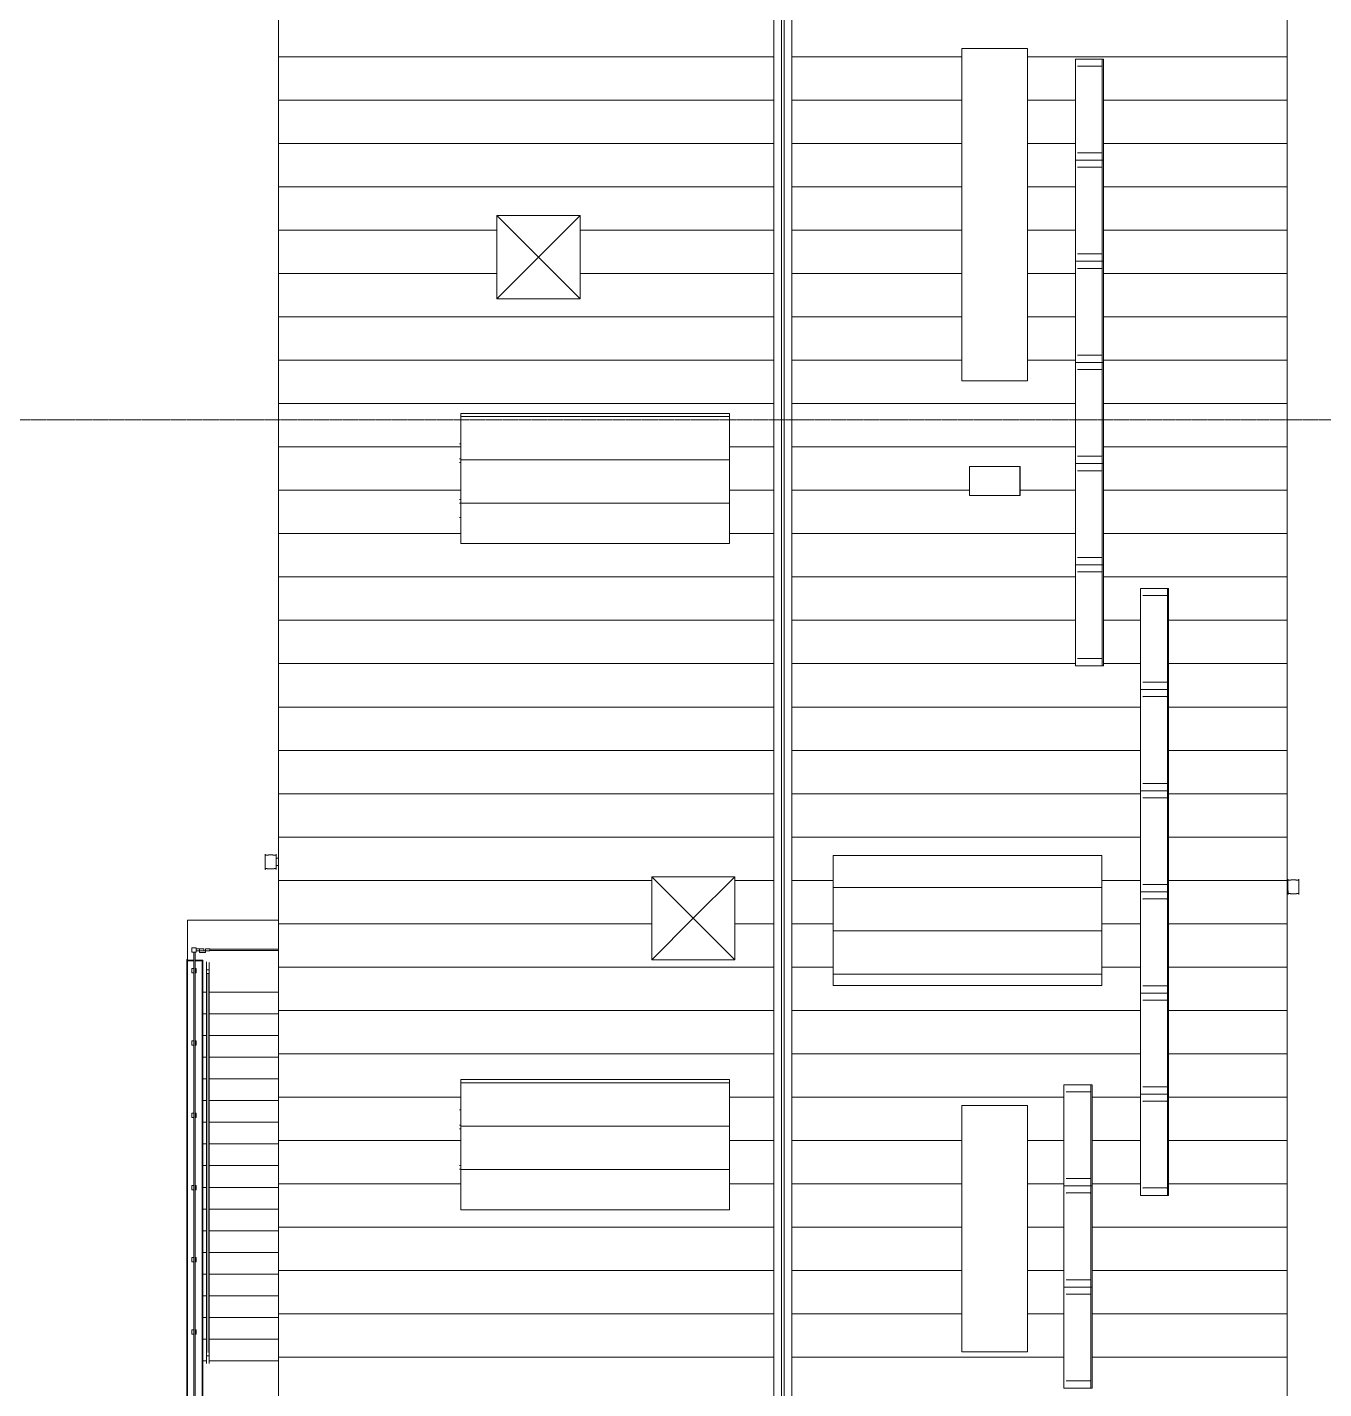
# Model space of a CAD drawing. Header units: millimetres. Extents: x -32 to 417638015, y -35 to 175284279.
# Drawn here: x 804699 to 822638, y 74903 to 93748 of the extents above; entities that cross this region are included whole.
import ezdxf

# ---------------------------------------------------------------- set-up
doc = ezdxf.new("R2010")
doc.units = ezdxf.units.MM
doc.linetypes.add('ADSK_Линия сетки', pattern=[25, 20, -2.5, 0, -2.5])
for name, color, linetype, lineweight in [('Воздуховоды', 7, 'Continuous', 18), ('Крыша', 7, 'Continuous', 9), ('Крыша штриховка', 7, 'Continuous', 9), ('Лестницы', 7, 'Continuous', 9), ('Обобщенные модели', 7, 'Continuous', 18), ('Ограждение', 7, 'Continuous', 9), ('Оси', 253, 'Continuous', 9), ('Панели витража', 7, 'Continuous', 9), ('Перекрытие', 7, 'Continuous', 18), ('Стены внутренние', 7, 'Continuous', 18), ('Стены наружные', 7, 'Continuous', 18), ('ШТРИХОВКА', 252, 'Continuous', 15)]:
    doc.layers.add(name, color=color, linetype=linetype, lineweight=lineweight)

# ---------------------------------------------------------------- blocks, each defined once
blk = doc.blocks.new('План 2 этажа')
at = {"layer": 'Крыша штриховка'}
h = blk.add_hatch(dxfattribs=at)
h.set_pattern_fill('FP_7', color=8, style=0, pattern_type=2)
h.set_pattern_definition([(0, (3122.9, 338.7), (0, 600), [])])
h.paths.add_polyline_path([(24948.8, 18230.272), (24948.667, 43997.505), (18096.357, 43997.505), (18096.357, 21280.018), (18240.312, 21280.018), (18394.573, 21377.531), (19190.803, 20129.989), (19193.948, 20124.208), (18993.345, 20101.85), (19551.947, 18893.732), (19545.109, 18901.778), (19104.572, 19591.027), (19576.179, 18230.272), (24948.667, 18230.272)])
h.paths.add_polyline_path([(24338.508, 25951.601), (20618.508, 25951.601), (20618.508, 27751.601), (24338.508, 27751.601), (24338.508, 26167.43)])
h.paths.add_polyline_path([(24340.709, 29410.698), (23259.922, 29410.698), (23259.922, 30560.698), (24409.922, 30560.698), (24409.922, 29410.698), (24400.541, 29410.698)])
h.paths.add_polyline_path([(20618.508, 35171.601), (20618.508, 36971.601), (24338.508, 36971.601), (24338.508, 35171.601), (20669.979, 35171.601)])
h.paths.add_polyline_path([(21693.919, 38560.698), (21118.919, 38560.698), (21118.919, 39710.698), (22268.919, 39710.698), (22268.919, 38560.698), (21808.014, 38560.698)])
h = blk.add_hatch(dxfattribs=at)
h.set_pattern_fill('FP_8', color=8, style=0, pattern_type=2)
h.set_pattern_definition([(180, (4673.15, 338.7), (-7e-14, -600), [])])
h.paths.add_polyline_path([(29136.204, 18230.272), (29736.176, 18230.272), (31176.109, 20365.061), (31041.737, 20388.474), (31049.794, 20401.666), (31548.032, 21069.772), (31547.815, 21140.018), (31600.418, 21140.018), (31840.36, 21461.764), (31890.582, 21424.31), (32046.275, 21655.135), (32046.791, 21307.818), (32051.357, 21304.413), (32051.357, 43997.505), (25198.915, 43997.505), (25198.915, 18230.272), (27042.435, 18230.272)])
h.paths.add_polyline_path([(26383.65, 19200.698), (25439.921, 19200.698), (25439.921, 20350.698), (26589.921, 20350.698), (26589.921, 19200.698)])
h.paths.add_polyline_path([(28089.32, 20711.696), (27678.922, 20711.696), (27678.922, 21461.696), (28428.922, 21461.696), (28428.922, 20711.696), (28266.709, 20711.696)])
h.paths.add_polyline_path([(27655.922, 22483.692), (27655.922, 22883.692), (28355.922, 22883.692), (28355.922, 22483.692), (27678.922, 22483.692)])
h.paths.add_polyline_path([(28977.408, 23480.202), (28964.045, 23480.202), (28964.045, 27680.202), (29353.244, 27680.202), (29353.244, 23480.202), (28979.121, 23480.202)])
h.paths.add_polyline_path([(27655.922, 23983.7), (27550.923, 23983.7), (27550.923, 27393.7), (28460.923, 27393.7), (28460.923, 23983.7), (27715.359, 23983.7)])
h.paths.add_polyline_path([(30057.639, 26149.666), (30023.315, 26149.666), (30023.315, 34549.666), (30412.514, 34549.666), (30412.514, 26149.666), (30183.088, 26149.666)])
h.paths.add_polyline_path([(27989.248, 29052.618), (25770.565, 29052.618), (25770.565, 30852.618), (29489.207, 30852.618), (29489.207, 29052.618), (28089.32, 29052.618)])
h.paths.add_polyline_path([(29126.052, 33477.578), (29122.646, 33477.578), (29122.646, 41877.578), (29511.846, 41877.578), (29511.846, 33477.578), (29127.757, 33477.578)])
h.paths.add_polyline_path([(27655.922, 35838.702), (27655.922, 36238.702), (28355.922, 36238.702), (28355.922, 35838.702), (28089.32, 35838.702)])
h.paths.add_polyline_path([(27550.923, 37423.7), (27550.923, 42023.7), (28460.923, 42023.7), (28460.923, 37423.7), (27854.654, 37423.7)])
h = blk.add_hatch(dxfattribs=at)
h.set_pattern_fill('FP_21', color=8, style=0, pattern_type=2)
h.set_pattern_definition([(0, (801.16, 3158.7), (0, 600), [])])
h.paths.add_polyline_path([(24338.508, 35171.601), (24338.508, 36971.601), (20618.508, 36971.601), (20618.508, 35171.601), (23901.782, 35171.601)])
h = blk.add_hatch(dxfattribs=at)
h.set_pattern_fill('FP_19', color=8, style=0, pattern_type=2)
h.set_pattern_definition([(180, (49306.55, 3239.7), (-7e-14, -600), [])])
h.paths.add_polyline_path([(25770.565, 29052.618), (29489.207, 29052.618), (29489.207, 30852.618), (25770.565, 30852.618), (25770.565, 29375.023)])
h = blk.add_hatch(dxfattribs=at)
h.set_pattern_fill('FP_20', color=8, style=0, pattern_type=2)
h.set_pattern_definition([(0, (801.16, -6061.3), (0, 600), [])])
h.paths.add_polyline_path([(24338.508, 25951.601), (24338.508, 27751.601), (20618.508, 27751.601), (20618.508, 25951.601), (23901.782, 25951.601)])
at = {"layer": 'Воздуховоды', "color": 8}
for p, q in [((21118.919, 39710.698), (21693.919, 39135.698)), ((21118.919, 38560.698), (21118.919, 39710.698)), ((22268.919, 39710.698), (21118.919, 39710.698)), ((21118.919, 38560.698), (21118.919, 39710.698)), ((22268.919, 39710.698), (21118.919, 39710.698)), ((21693.919, 39135.698), (22268.919, 39710.698)), ((22268.919, 39710.698), (22268.919, 38560.698)), ((22268.919, 39710.698), (22268.919, 38560.698)), ((21693.919, 39135.698), (21118.919, 38560.698)), ((22268.919, 38560.698), (21693.919, 39135.698)), ((21118.919, 38560.698), (22268.919, 38560.698)), ((22268.919, 38560.698), (21118.919, 38560.698)), ((23259.922, 30560.698), (23834.922, 29985.698)), ((23259.922, 29410.698), (23259.922, 30560.698)), ((24409.922, 30560.698), (23259.922, 30560.698)), ((23259.922, 29410.698), (23259.922, 30560.698)), ((24409.922, 30560.698), (23259.922, 30560.698)), ((23834.922, 29985.698), (24409.922, 30560.698)), ((24409.922, 30560.698), (24409.922, 29410.698)), ((24409.922, 30560.698), (24409.922, 29410.698)), ((23834.922, 29985.698), (23259.922, 29410.698)), ((24409.922, 29410.698), (23834.922, 29985.698)), ((23259.922, 29410.698), (24409.922, 29410.698)), ((24409.922, 29410.698), (23259.922, 29410.698))]:
    blk.add_line(p, q, dxfattribs=at)
at = {"layer": 'Крыша', "color": 8}
for p, q in [((18096.357, 43997.505), (18096.357, 21280.018)), ((32051.357, 21304.413), (32051.357, 43997.505)), ((20618.508, 36971.601), (24338.508, 36971.601)), ((20618.508, 36971.601), (20618.508, 35171.601)), ((24338.508, 36971.601), (24338.508, 35171.601)), ((27655.922, 36238.702), (27656.922, 36238.702)), ((27656.922, 35838.702), (27655.922, 35838.702)), ((24338.508, 35171.601), (20618.508, 35171.601)), ((25770.565, 30852.618), (29489.207, 30852.618)), ((25770.565, 30852.618), (25770.565, 29052.618)), ((29489.207, 29052.618), (29489.207, 30852.618)), ((29489.207, 29052.618), (25770.565, 29052.618)), ((20618.508, 27751.601), (24338.508, 27751.601)), ((20618.508, 27751.601), (20618.508, 25951.601)), ((24338.508, 27751.601), (24338.508, 25951.601)), ((24338.508, 25951.601), (20618.508, 25951.601))]:
    blk.add_line(p, q, dxfattribs=at)
at = {"layer": 'Лестницы', "color": 8}
for p, q in [((17048.754, 28961.225), (17099.134, 28961.225)), ((17138.374, 28961.225), (18096.357, 28961.225)), ((17048.754, 28661.225), (17098.754, 28661.225)), ((17048.754, 28661.225), (17098.754, 28661.225)), ((17138.754, 28661.225), (18096.357, 28661.225)), ((17138.754, 28661.225), (18096.357, 28661.225)), ((17048.754, 28361.225), (17098.754, 28361.225)), ((17048.754, 28361.225), (17098.754, 28361.225)), ((17138.754, 28361.225), (18096.357, 28361.225)), ((17138.754, 28361.225), (18096.357, 28361.225)), ((17048.754, 28061.225), (17098.754, 28061.225)), ((17048.754, 28061.225), (17098.754, 28061.225)), ((17138.754, 28061.225), (18096.357, 28061.225)), ((17138.754, 28061.225), (18096.357, 28061.225)), ((17048.754, 27761.225), (17098.754, 27761.225)), ((17048.754, 27761.225), (17098.754, 27761.225)), ((17138.754, 27761.225), (18096.357, 27761.225)), ((17138.754, 27761.225), (18096.357, 27761.225)), ((17048.754, 27461.225), (17098.754, 27461.225)), ((17048.754, 27461.225), (17098.754, 27461.225)), ((17138.754, 27461.225), (18096.357, 27461.225)), ((17138.754, 27461.225), (18096.357, 27461.225)), ((17048.754, 27161.225), (17098.754, 27161.225)), ((17048.754, 27161.225), (17098.754, 27161.225)), ((17138.754, 27161.225), (18096.357, 27161.225)), ((17138.754, 27161.225), (18096.357, 27161.225)), ((17048.754, 26861.225), (17098.754, 26861.225)), ((17048.754, 26861.225), (17098.754, 26861.225)), ((17138.754, 26861.225), (18096.357, 26861.225)), ((17138.754, 26861.225), (18096.357, 26861.225)), ((17048.754, 26561.225), (17098.754, 26561.225)), ((17048.754, 26561.225), (17098.754, 26561.225)), ((17138.754, 26561.225), (18096.357, 26561.225)), ((17138.754, 26561.225), (18096.357, 26561.225)), ((17048.754, 26261.225), (17098.754, 26261.225)), ((17048.754, 26261.225), (17098.754, 26261.225)), ((17138.754, 26261.225), (18096.357, 26261.225)), ((17138.754, 26261.225), (18096.357, 26261.225)), ((17048.754, 25961.225), (17098.754, 25961.225)), ((17048.754, 25961.225), (17098.754, 25961.225)), ((17138.754, 25961.225), (18096.357, 25961.225)), ((17138.754, 25961.225), (18096.357, 25961.225)), ((17048.754, 25661.225), (17098.754, 25661.225)), ((17048.754, 25661.225), (17098.754, 25661.225)), ((17138.754, 25661.225), (18096.357, 25661.225)), ((17138.754, 25661.225), (18096.357, 25661.225)), ((17048.754, 25361.225), (17098.754, 25361.225)), ((17048.754, 25361.225), (17098.754, 25361.225)), ((17138.754, 25361.225), (18096.357, 25361.225)), ((17138.754, 25361.225), (18096.357, 25361.225)), ((17048.754, 25061.225), (17098.754, 25061.225)), ((17048.754, 25061.225), (17098.754, 25061.225)), ((17138.754, 25061.225), (18096.357, 25061.225)), ((17138.754, 25061.225), (18096.357, 25061.225)), ((17048.754, 24761.225), (17098.754, 24761.225)), ((17048.754, 24761.225), (17098.754, 24761.225)), ((17138.754, 24761.225), (18096.357, 24761.225)), ((17138.754, 24761.225), (18096.357, 24761.225)), ((17048.754, 24461.225), (17098.754, 24461.225)), ((17048.754, 24461.225), (17098.754, 24461.225)), ((17138.754, 24461.225), (18096.357, 24461.225)), ((17138.754, 24461.225), (18096.357, 24461.225)), ((17048.754, 24161.225), (17098.754, 24161.225)), ((17048.754, 24161.225), (17098.754, 24161.225)), ((17138.754, 24161.225), (18096.357, 24161.225)), ((17138.754, 24161.225), (18096.357, 24161.225)), ((17048.754, 23861.225), (17098.783, 23861.225)), ((17048.754, 23861.225), (17098.783, 23861.225)), ((17138.724, 23861.225), (18096.357, 23861.225)), ((17138.724, 23861.225), (18096.357, 23861.225))]:
    blk.add_line(p, q, dxfattribs=at)
at = {"layer": 'Обобщенные модели', "color": 8, "lineweight": 9}
for p, q in [((29122.646, 41877.578), (29123.929, 41877.578)), ((29122.646, 40477.578), (29122.646, 41877.578)), ((29139.872, 41877.578), (29123.929, 41877.578)), ((29139.872, 41877.578), (29149.128, 41877.578)), ((29149.128, 41877.578), (29156.971, 41877.578)), ((29156.971, 41877.578), (29490.075, 41877.578)), ((29490.075, 41877.578), (29493.175, 41877.578)), ((29493.937, 41877.578), (29493.937, 40477.578)), ((29509.095, 41877.578), (29493.937, 41877.578)), ((29509.095, 41877.578), (29511.846, 41877.578)), ((29511.846, 40477.578), (29511.846, 41877.578)), ((29153.222, 41779.079), (29159.483, 41779.079)), ((29494.161, 41780.278), (29153.241, 41780.278)), ((29487.559, 41779.079), (29494.162, 41779.079)), ((29153.222, 40579.079), (29159.483, 40579.079)), ((29494.112, 40580.278), (29153.241, 40580.278)), ((29487.559, 40579.079), (29494.112, 40579.079)), ((29122.646, 40477.578), (29123.929, 40477.578)), ((29122.646, 39077.578), (29122.646, 40477.578)), ((29123.929, 40477.578), (29122.646, 40477.578)), ((29139.872, 40477.578), (29123.929, 40477.578)), ((29123.929, 40477.578), (29139.872, 40477.578)), ((29139.872, 40477.578), (29149.128, 40477.578)), ((29149.128, 40477.578), (29139.872, 40477.578)), ((29149.128, 40477.578), (29156.971, 40477.578)), ((29156.971, 40477.578), (29149.128, 40477.578)), ((29153.222, 40379.079), (29159.483, 40379.079)), ((29494.161, 40380.278), (29153.241, 40380.278)), ((29156.971, 40477.578), (29490.075, 40477.578)), ((29490.075, 40477.578), (29156.971, 40477.578)), ((29487.559, 40379.079), (29494.162, 40379.079)), ((29490.075, 40477.578), (29493.175, 40477.578)), ((29493.175, 40477.578), (29490.075, 40477.578)), ((29493.937, 40477.578), (29493.937, 39077.578)), ((29509.095, 40477.578), (29493.937, 40477.578)), ((29493.937, 40477.578), (29509.095, 40477.578)), ((29509.095, 40477.578), (29511.846, 40477.578)), ((29511.846, 40477.578), (29509.095, 40477.578)), ((29511.846, 39077.578), (29511.846, 40477.578)), ((29122.646, 39077.578), (29123.929, 39077.578)), ((29122.646, 37677.578), (29122.646, 39077.578)), ((29123.929, 39077.578), (29122.646, 39077.578)), ((29139.872, 39077.578), (29123.929, 39077.578)), ((29123.929, 39077.578), (29139.872, 39077.578)), ((29139.872, 39077.578), (29149.128, 39077.578)), ((29149.128, 39077.578), (29139.872, 39077.578)), ((29149.128, 39077.578), (29156.971, 39077.578)), ((29156.971, 39077.578), (29149.128, 39077.578)), ((29153.222, 39179.079), (29159.483, 39179.079)), ((29494.112, 39180.278), (29153.241, 39180.278)), ((29156.971, 39077.578), (29490.075, 39077.578)), ((29490.075, 39077.578), (29156.971, 39077.578)), ((29487.559, 39179.079), (29494.112, 39179.079)), ((29490.075, 39077.578), (29493.175, 39077.578)), ((29493.175, 39077.578), (29490.075, 39077.578)), ((29493.937, 39077.578), (29493.937, 37677.578)), ((29509.095, 39077.578), (29493.937, 39077.578)), ((29493.937, 39077.578), (29509.095, 39077.578)), ((29509.095, 39077.578), (29511.846, 39077.578)), ((29511.846, 39077.578), (29509.095, 39077.578)), ((29511.846, 37677.578), (29511.846, 39077.578)), ((29153.222, 38979.079), (29159.483, 38979.079)), ((29494.161, 38980.278), (29153.241, 38980.278)), ((29487.559, 38979.079), (29494.162, 38979.079)), ((29153.222, 37779.079), (29159.483, 37779.079)), ((29494.112, 37780.278), (29153.241, 37780.278)), ((29487.559, 37779.079), (29494.112, 37779.079)), ((29123.929, 37677.578), (29122.646, 37677.578)), ((29122.646, 37677.578), (29123.929, 37677.578)), ((29122.646, 36277.578), (29122.646, 37677.578)), ((29123.929, 37677.578), (29139.872, 37677.578)), ((29139.872, 37677.578), (29123.929, 37677.578)), ((29149.128, 37677.578), (29139.872, 37677.578)), ((29139.872, 37677.578), (29149.128, 37677.578)), ((29156.971, 37677.578), (29149.128, 37677.578)), ((29149.128, 37677.578), (29156.971, 37677.578)), ((29153.222, 37579.079), (29159.483, 37579.079)), ((29494.161, 37580.278), (29153.241, 37580.278)), ((29490.075, 37677.578), (29156.971, 37677.578)), ((29156.971, 37677.578), (29490.075, 37677.578)), ((29487.559, 37579.079), (29494.162, 37579.079)), ((29493.175, 37677.578), (29490.075, 37677.578)), ((29490.075, 37677.578), (29493.175, 37677.578)), ((29493.937, 37677.578), (29509.095, 37677.578)), ((29493.937, 37677.578), (29493.937, 36277.578)), ((29509.095, 37677.578), (29493.937, 37677.578)), ((29511.846, 37677.578), (29509.095, 37677.578)), ((29509.095, 37677.578), (29511.846, 37677.578)), ((29511.846, 36277.578), (29511.846, 37677.578)), ((29153.222, 36379.079), (29159.483, 36379.079)), ((29494.112, 36380.278), (29153.241, 36380.278)), ((29487.559, 36379.079), (29494.112, 36379.079)), ((29122.646, 36277.578), (29123.929, 36277.578)), ((29122.646, 34877.578), (29122.646, 36277.578)), ((29123.929, 36277.578), (29122.646, 36277.578)), ((29139.872, 36277.578), (29123.929, 36277.578)), ((29123.929, 36277.578), (29139.872, 36277.578)), ((29139.872, 36277.578), (29149.128, 36277.578)), ((29149.128, 36277.578), (29139.872, 36277.578)), ((29149.128, 36277.578), (29156.971, 36277.578)), ((29156.971, 36277.578), (29149.128, 36277.578)), ((29156.971, 36277.578), (29490.075, 36277.578)), ((29490.075, 36277.578), (29156.971, 36277.578)), ((29490.075, 36277.578), (29493.175, 36277.578)), ((29493.175, 36277.578), (29490.075, 36277.578)), ((29493.937, 36277.578), (29493.937, 34877.578)), ((29509.095, 36277.578), (29493.937, 36277.578)), ((29493.937, 36277.578), (29509.095, 36277.578)), ((29509.095, 36277.578), (29511.846, 36277.578)), ((29511.846, 36277.578), (29509.095, 36277.578)), ((29511.846, 34877.578), (29511.846, 36277.578)), ((29153.222, 36179.079), (29159.483, 36179.079)), ((29494.161, 36180.278), (29153.241, 36180.278)), ((29487.559, 36179.079), (29494.162, 36179.079)), ((29122.646, 34877.578), (29123.929, 34877.578)), ((29122.646, 33477.578), (29122.646, 34877.578)), ((29123.929, 34877.578), (29122.646, 34877.578)), ((29139.872, 34877.578), (29123.929, 34877.578)), ((29123.929, 34877.578), (29139.872, 34877.578)), ((29139.872, 34877.578), (29149.128, 34877.578)), ((29149.128, 34877.578), (29139.872, 34877.578)), ((29149.128, 34877.578), (29156.971, 34877.578)), ((29156.971, 34877.578), (29149.128, 34877.578)), ((29153.222, 34979.079), (29159.483, 34979.079)), ((29494.112, 34980.278), (29153.241, 34980.278)), ((29156.971, 34877.578), (29490.075, 34877.578)), ((29490.075, 34877.578), (29156.971, 34877.578)), ((29487.559, 34979.079), (29494.112, 34979.079)), ((29490.075, 34877.578), (29493.175, 34877.578)), ((29493.175, 34877.578), (29490.075, 34877.578)), ((29493.937, 34877.578), (29493.937, 33477.578)), ((29509.095, 34877.578), (29493.937, 34877.578)), ((29493.937, 34877.578), (29509.095, 34877.578)), ((29509.095, 34877.578), (29511.846, 34877.578)), ((29511.846, 34877.578), (29509.095, 34877.578)), ((29511.846, 33477.578), (29511.846, 34877.578)), ((29153.222, 34779.079), (29159.483, 34779.079)), ((29494.161, 34780.278), (29153.241, 34780.278)), ((29487.559, 34779.079), (29494.162, 34779.079)), ((30023.315, 34549.666), (30024.598, 34549.666)), ((30023.315, 33149.666), (30023.315, 34549.666)), ((30040.54, 34549.666), (30024.598, 34549.666)), ((30040.54, 34549.666), (30049.796, 34549.666)), ((30049.796, 34549.666), (30057.639, 34549.666)), ((30057.639, 34549.666), (30390.743, 34549.666)), ((30390.743, 34549.666), (30393.844, 34549.666)), ((30394.606, 34549.666), (30394.606, 33149.666)), ((30409.764, 34549.666), (30394.606, 34549.666)), ((30409.764, 34549.666), (30412.514, 34549.666)), ((30412.514, 33149.666), (30412.514, 34549.666)), ((30053.89, 34451.167), (30060.151, 34451.167)), ((30394.83, 34452.366), (30053.909, 34452.366)), ((30388.227, 34451.167), (30394.83, 34451.167)), ((29153.222, 33579.079), (29159.483, 33579.079)), ((29494.112, 33580.278), (29153.241, 33580.278)), ((29487.559, 33579.079), (29494.112, 33579.079)), ((29123.929, 33477.578), (29122.646, 33477.578)), ((29123.929, 33477.578), (29139.872, 33477.578)), ((29149.128, 33477.578), (29139.872, 33477.578)), ((29156.971, 33477.578), (29149.128, 33477.578)), ((29490.075, 33477.578), (29156.971, 33477.578)), ((29493.175, 33477.578), (29490.075, 33477.578)), ((29493.937, 33477.578), (29509.095, 33477.578)), ((29511.846, 33477.578), (29509.095, 33477.578)), ((30053.89, 33251.167), (30060.151, 33251.167)), ((30394.78, 33252.366), (30053.909, 33252.366)), ((30388.227, 33251.167), (30394.78, 33251.167)), ((30023.315, 33149.666), (30024.598, 33149.666)), ((30023.315, 31749.666), (30023.315, 33149.666)), ((30024.598, 33149.666), (30023.315, 33149.666)), ((30040.54, 33149.666), (30024.598, 33149.666)), ((30024.598, 33149.666), (30040.54, 33149.666)), ((30040.54, 33149.666), (30049.796, 33149.666)), ((30049.796, 33149.666), (30040.54, 33149.666)), ((30049.796, 33149.666), (30057.639, 33149.666)), ((30057.639, 33149.666), (30049.796, 33149.666)), ((30053.89, 33051.167), (30060.151, 33051.167)), ((30394.83, 33052.366), (30053.909, 33052.366)), ((30057.639, 33149.666), (30390.743, 33149.666)), ((30390.743, 33149.666), (30057.639, 33149.666)), ((30388.227, 33051.167), (30394.83, 33051.167)), ((30390.743, 33149.666), (30393.844, 33149.666)), ((30393.844, 33149.666), (30390.743, 33149.666)), ((30394.606, 33149.666), (30394.606, 31749.666)), ((30409.764, 33149.666), (30394.606, 33149.666)), ((30394.606, 33149.666), (30409.764, 33149.666)), ((30409.764, 33149.666), (30412.514, 33149.666)), ((30412.514, 33149.666), (30409.764, 33149.666)), ((30412.514, 31749.666), (30412.514, 33149.666)), ((30053.89, 31851.167), (30060.151, 31851.167)), ((30394.78, 31852.366), (30053.909, 31852.366)), ((30388.227, 31851.167), (30394.78, 31851.167)), ((30023.315, 31749.666), (30024.598, 31749.666)), ((30023.315, 30349.666), (30023.315, 31749.666)), ((30024.598, 31749.666), (30023.315, 31749.666)), ((30040.54, 31749.666), (30024.598, 31749.666)), ((30024.598, 31749.666), (30040.54, 31749.666)), ((30040.54, 31749.666), (30049.796, 31749.666)), ((30049.796, 31749.666), (30040.54, 31749.666)), ((30049.796, 31749.666), (30057.639, 31749.666)), ((30057.639, 31749.666), (30049.796, 31749.666)), ((30057.639, 31749.666), (30390.743, 31749.666)), ((30390.743, 31749.666), (30057.639, 31749.666)), ((30390.743, 31749.666), (30393.844, 31749.666)), ((30393.844, 31749.666), (30390.743, 31749.666)), ((30394.606, 31749.666), (30394.606, 30349.666)), ((30409.764, 31749.666), (30394.606, 31749.666)), ((30394.606, 31749.666), (30409.764, 31749.666)), ((30409.764, 31749.666), (30412.514, 31749.666)), ((30412.514, 31749.666), (30409.764, 31749.666)), ((30412.514, 30349.666), (30412.514, 31749.666)), ((30053.89, 31651.167), (30060.151, 31651.167)), ((30394.83, 31652.366), (30053.909, 31652.366)), ((30388.227, 31651.167), (30394.83, 31651.167)), ((30024.598, 30349.666), (30023.315, 30349.666)), ((30023.315, 30349.666), (30024.598, 30349.666)), ((30023.315, 28949.666), (30023.315, 30349.666)), ((30024.598, 30349.666), (30040.54, 30349.666)), ((30040.54, 30349.666), (30024.598, 30349.666)), ((30049.796, 30349.666), (30040.54, 30349.666)), ((30040.54, 30349.666), (30049.796, 30349.666)), ((30057.639, 30349.666), (30049.796, 30349.666)), ((30049.796, 30349.666), (30057.639, 30349.666)), ((30053.89, 30451.167), (30060.151, 30451.167)), ((30394.78, 30452.366), (30053.909, 30452.366)), ((30390.743, 30349.666), (30057.639, 30349.666)), ((30057.639, 30349.666), (30390.743, 30349.666)), ((30388.227, 30451.167), (30394.78, 30451.167)), ((30393.844, 30349.666), (30390.743, 30349.666)), ((30390.743, 30349.666), (30393.844, 30349.666)), ((30394.606, 30349.666), (30409.764, 30349.666)), ((30394.606, 30349.666), (30394.606, 28949.666)), ((30409.764, 30349.666), (30394.606, 30349.666)), ((30412.514, 30349.666), (30409.764, 30349.666)), ((30409.764, 30349.666), (30412.514, 30349.666)), ((30412.514, 28949.666), (30412.514, 30349.666)), ((30053.89, 30251.167), (30060.151, 30251.167)), ((30394.83, 30252.366), (30053.909, 30252.366)), ((30388.227, 30251.167), (30394.83, 30251.167)), ((30053.89, 29051.167), (30060.151, 29051.167)), ((30394.78, 29052.366), (30053.909, 29052.366)), ((30388.227, 29051.167), (30394.78, 29051.167)), ((30023.315, 28949.666), (30024.598, 28949.666)), ((30023.315, 27549.666), (30023.315, 28949.666)), ((30024.598, 28949.666), (30023.315, 28949.666)), ((30040.54, 28949.666), (30024.598, 28949.666)), ((30024.598, 28949.666), (30040.54, 28949.666)), ((30040.54, 28949.666), (30049.796, 28949.666)), ((30049.796, 28949.666), (30040.54, 28949.666)), ((30049.796, 28949.666), (30057.639, 28949.666)), ((30057.639, 28949.666), (30049.796, 28949.666)), ((30053.89, 28851.167), (30060.151, 28851.167)), ((30394.83, 28852.366), (30053.909, 28852.366)), ((30057.639, 28949.666), (30390.743, 28949.666)), ((30390.743, 28949.666), (30057.639, 28949.666)), ((30388.227, 28851.167), (30394.83, 28851.167)), ((30390.743, 28949.666), (30393.844, 28949.666)), ((30393.844, 28949.666), (30390.743, 28949.666)), ((30394.606, 28949.666), (30394.606, 27549.666)), ((30409.764, 28949.666), (30394.606, 28949.666)), ((30394.606, 28949.666), (30409.764, 28949.666)), ((30409.764, 28949.666), (30412.514, 28949.666)), ((30412.514, 28949.666), (30409.764, 28949.666)), ((30412.514, 27549.666), (30412.514, 28949.666)), ((28964.045, 27680.202), (28965.328, 27680.202)), ((28964.045, 26280.202), (28964.045, 27680.202)), ((28981.27, 27680.202), (28965.328, 27680.202)), ((28981.27, 27680.202), (28990.526, 27680.202)), ((28990.526, 27680.202), (28998.369, 27680.202)), ((28994.621, 27581.703), (29000.881, 27581.703)), ((29335.56, 27582.902), (28994.639, 27582.902)), ((28998.369, 27680.202), (29331.473, 27680.202)), ((29328.957, 27581.703), (29335.561, 27581.703)), ((29331.473, 27680.202), (29334.574, 27680.202)), ((29335.336, 27680.202), (29335.336, 26280.202)), ((29350.494, 27680.202), (29335.336, 27680.202)), ((29350.494, 27680.202), (29353.244, 27680.202)), ((29353.244, 26280.202), (29353.244, 27680.202)), ((30023.315, 27549.666), (30024.598, 27549.666)), ((30023.315, 26149.666), (30023.315, 27549.666)), ((30024.598, 27549.666), (30023.315, 27549.666)), ((30040.54, 27549.666), (30024.598, 27549.666)), ((30024.598, 27549.666), (30040.54, 27549.666)), ((30040.54, 27549.666), (30049.796, 27549.666)), ((30049.796, 27549.666), (30040.54, 27549.666)), ((30049.796, 27549.666), (30057.639, 27549.666)), ((30057.639, 27549.666), (30049.796, 27549.666)), ((30053.89, 27651.167), (30060.151, 27651.167)), ((30394.78, 27652.366), (30053.909, 27652.366)), ((30057.639, 27549.666), (30390.743, 27549.666)), ((30390.743, 27549.666), (30057.639, 27549.666)), ((30388.227, 27651.167), (30394.78, 27651.167)), ((30390.743, 27549.666), (30393.844, 27549.666)), ((30393.844, 27549.666), (30390.743, 27549.666)), ((30394.606, 27549.666), (30394.606, 26149.666)), ((30409.764, 27549.666), (30394.606, 27549.666)), ((30394.606, 27549.666), (30409.764, 27549.666)), ((30409.764, 27549.666), (30412.514, 27549.666)), ((30412.514, 27549.666), (30409.764, 27549.666)), ((30412.514, 26149.666), (30412.514, 27549.666)), ((30053.89, 27451.167), (30060.151, 27451.167)), ((30394.83, 27452.366), (30053.909, 27452.366)), ((30388.227, 27451.167), (30394.83, 27451.167)), ((29335.51, 26382.902), (28994.639, 26382.902)), ((28964.045, 26280.202), (28965.328, 26280.202)), ((28964.045, 24880.202), (28964.045, 26280.202)), ((28965.328, 26280.202), (28964.045, 26280.202)), ((28981.27, 26280.202), (28965.328, 26280.202)), ((28965.328, 26280.202), (28981.27, 26280.202)), ((28981.27, 26280.202), (28990.526, 26280.202)), ((28990.526, 26280.202), (28981.27, 26280.202)), ((28990.526, 26280.202), (28998.369, 26280.202)), ((28998.369, 26280.202), (28990.526, 26280.202)), ((28994.621, 26381.703), (29000.881, 26381.703)), ((28998.369, 26280.202), (29331.473, 26280.202)), ((29331.473, 26280.202), (28998.369, 26280.202)), ((29328.957, 26381.703), (29335.51, 26381.703)), ((29331.473, 26280.202), (29334.574, 26280.202)), ((29334.574, 26280.202), (29331.473, 26280.202)), ((29335.336, 26280.202), (29335.336, 24880.202)), ((29350.494, 26280.202), (29335.336, 26280.202)), ((29335.336, 26280.202), (29350.494, 26280.202)), ((29350.494, 26280.202), (29353.244, 26280.202)), ((29353.244, 26280.202), (29350.494, 26280.202)), ((29353.244, 24880.202), (29353.244, 26280.202)), ((30053.89, 26251.167), (30060.151, 26251.167)), ((30394.78, 26252.366), (30053.909, 26252.366)), ((30388.227, 26251.167), (30394.78, 26251.167)), ((28994.621, 26181.703), (29000.881, 26181.703)), ((29335.56, 26182.902), (28994.639, 26182.902)), ((29328.957, 26181.703), (29335.561, 26181.703)), ((30024.598, 26149.666), (30023.315, 26149.666)), ((30024.598, 26149.666), (30040.54, 26149.666)), ((30049.796, 26149.666), (30040.54, 26149.666)), ((30057.639, 26149.666), (30049.796, 26149.666)), ((30390.743, 26149.666), (30057.639, 26149.666)), ((30393.844, 26149.666), (30390.743, 26149.666)), ((30394.606, 26149.666), (30409.764, 26149.666)), ((30412.514, 26149.666), (30409.764, 26149.666)), ((28964.045, 24880.202), (28965.328, 24880.202)), ((28964.045, 23480.202), (28964.045, 24880.202)), ((28965.328, 24880.202), (28964.045, 24880.202)), ((28981.27, 24880.202), (28965.328, 24880.202)), ((28965.328, 24880.202), (28981.27, 24880.202)), ((28981.27, 24880.202), (28990.526, 24880.202)), ((28990.526, 24880.202), (28981.27, 24880.202)), ((28990.526, 24880.202), (28998.369, 24880.202)), ((28998.369, 24880.202), (28990.526, 24880.202)), ((28994.621, 24981.703), (29000.881, 24981.703)), ((29335.51, 24982.902), (28994.639, 24982.902)), ((28998.369, 24880.202), (29331.473, 24880.202)), ((29331.473, 24880.202), (28998.369, 24880.202)), ((29328.957, 24981.703), (29335.51, 24981.703)), ((29331.473, 24880.202), (29334.574, 24880.202)), ((29334.574, 24880.202), (29331.473, 24880.202)), ((29335.336, 24880.202), (29335.336, 23480.202)), ((29350.494, 24880.202), (29335.336, 24880.202)), ((29335.336, 24880.202), (29350.494, 24880.202)), ((29350.494, 24880.202), (29353.244, 24880.202)), ((29353.244, 24880.202), (29350.494, 24880.202)), ((29353.244, 23480.202), (29353.244, 24880.202)), ((28994.621, 24781.703), (29000.881, 24781.703)), ((29335.56, 24782.902), (28994.639, 24782.902)), ((29328.957, 24781.703), (29335.561, 24781.703)), ((28994.621, 23581.703), (29000.881, 23581.703)), ((29335.51, 23582.902), (28994.639, 23582.902)), ((29328.957, 23581.703), (29335.51, 23581.703)), ((28965.328, 23480.202), (28964.045, 23480.202)), ((28965.328, 23480.202), (28981.27, 23480.202)), ((28990.526, 23480.202), (28981.27, 23480.202)), ((28998.369, 23480.202), (28990.526, 23480.202)), ((29331.473, 23480.202), (28998.369, 23480.202)), ((29334.574, 23480.202), (29331.473, 23480.202)), ((29335.336, 23480.202), (29350.494, 23480.202)), ((29353.244, 23480.202), (29350.494, 23480.202))]:
    blk.add_line(p, q, dxfattribs=at)
at = {"layer": 'Обобщенные модели', "color": 8}
for p, q in [((17913.754, 30765.182), (17913.754, 30871.366)), ((17913.754, 30658.998), (17913.754, 30765.182)), ((18063.754, 30871.366), (18063.754, 30765.182)), ((18063.754, 30765.182), (18063.754, 30658.998)), ((18096.357, 30815.182), (18092.402, 30815.182)), ((18096.357, 30815.182), (18092.603, 30815.182)), ((18096.357, 30815.182), (18092.603, 30815.182)), ((18092.402, 30715.182), (18096.357, 30715.182)), ((18092.603, 30715.182), (18096.357, 30715.182)), ((18092.603, 30715.182), (18096.357, 30715.182)), ((32064.051, 30419.691), (32063.721, 30525.874)), ((32064.38, 30313.508), (32064.051, 30419.691)), ((32213.721, 30526.339), (32214.05, 30420.156)), ((32214.05, 30420.156), (32214.379, 30313.973))]:
    blk.add_line(p, q, dxfattribs=at)
at = {"layer": 'Обобщенные модели', "color": 8, "flags": 128}
for points in [[(18063.754, 30815.182), (18068.055, 30815.182), (18073.402, 30815.182), (18078.853, 30815.182), (18084.401, 30815.182), (18090.035, 30815.182), (18092.402, 30815.182)], [(18092.402, 30715.182), (18086.734, 30715.182), (18081.149, 30715.182), (18075.657, 30715.182), (18070.266, 30715.182), (18064.984, 30715.182), (18063.754, 30715.182)], [(32064.206, 30369.691), (32059.905, 30369.678), (32054.558, 30369.661), (32051.357, 30369.651)], [(32051.993, 30469.654), (32057.384, 30469.67), (32062.666, 30469.687), (32063.896, 30469.691)]]:
    blk.add_lwpolyline(points, dxfattribs=at)
at = {"layer": 'Обобщенные модели', "color": 8}
for points in [[(17913.754, 30871.366), (17913.754, 30869.096), (17914.449, 30865.117), (17917.307, 30861.32), (17920.873, 30859.397), (17923.626, 30858.584), (17926.116, 30858.197), (17928.134, 30858.042), (17930.29, 30857.991), (17932.572, 30858.006), (17934.975, 30858.113), (17937.497, 30858.327), (17940.131, 30858.603), (17942.871, 30858.894), (17945.707, 30859.22), (17948.634, 30859.606), (17951.649, 30860.009), (17954.747, 30860.387), (17957.921, 30860.755), (17961.163, 30861.136), (17964.467, 30861.496), (17968.948, 30861.907), (17974.678, 30862.336), (17984.019, 30862.79), (17993.505, 30862.789), (18002.843, 30862.335), (18008.57, 30861.906), (18013.049, 30861.495), (18016.352, 30861.135), (18019.592, 30860.755), (18022.766, 30860.387), (18025.864, 30860.008), (18028.878, 30859.606), (18031.806, 30859.219), (18034.643, 30858.893), (18037.384, 30858.602), (18040.02, 30858.326), (18042.544, 30858.112), (18044.948, 30858.006), (18047.231, 30857.991), (18049.388, 30858.043), (18051.406, 30858.198), (18053.895, 30858.587), (18056.647, 30859.402), (18060.209, 30861.327), (18063.062, 30865.125), (18063.754, 30869.099), (18063.754, 30871.366)], [(18063.754, 30658.998), (18063.754, 30661.269), (18063.06, 30665.247), (18060.202, 30669.044), (18056.635, 30670.967), (18053.882, 30671.78), (18051.392, 30672.168), (18049.374, 30672.323), (18047.218, 30672.373), (18044.936, 30672.358), (18042.534, 30672.252), (18040.011, 30672.038), (18037.377, 30671.762), (18034.638, 30671.471), (18031.801, 30671.144), (18028.874, 30670.758), (18025.86, 30670.356), (18022.761, 30669.977), (18019.587, 30669.609), (18016.346, 30669.229), (18013.041, 30668.869), (18008.56, 30668.458), (18002.831, 30668.029), (17993.49, 30667.575), (17984.003, 30667.575), (17974.666, 30668.029), (17968.939, 30668.459), (17964.459, 30668.87), (17961.157, 30669.23), (17957.916, 30669.61), (17954.743, 30669.978), (17951.645, 30670.356), (17948.63, 30670.759), (17945.702, 30671.145), (17942.865, 30671.471), (17940.124, 30671.762), (17937.489, 30672.038), (17934.964, 30672.252), (17932.561, 30672.359), (17930.278, 30672.373), (17928.121, 30672.322), (17926.103, 30672.166), (17923.613, 30671.777), (17920.862, 30670.963), (17917.3, 30669.038), (17914.446, 30665.239), (17913.754, 30661.265), (17913.754, 30658.998)], [(32063.721, 30525.874), (32063.728, 30523.604), (32064.435, 30519.627), (32067.305, 30515.839), (32070.877, 30513.927), (32073.633, 30513.123), (32076.124, 30512.743), (32078.142, 30512.595), (32080.299, 30512.551), (32082.581, 30512.573), (32084.983, 30512.687), (32087.505, 30512.909), (32090.138, 30513.193), (32092.877, 30513.492), (32095.712, 30513.827), (32098.638, 30514.223), (32101.651, 30514.634), (32104.748, 30515.022), (32107.921, 30515.4), (32111.161, 30515.791), (32114.465, 30516.161), (32118.945, 30516.586), (32124.673, 30517.033), (32134.012, 30517.516), (32143.499, 30517.545), (32152.838, 30517.119), (32158.566, 30516.708), (32163.046, 30516.311), (32166.35, 30515.961), (32169.592, 30515.591), (32172.766, 30515.233), (32175.865, 30514.864), (32178.881, 30514.471), (32181.811, 30514.093), (32184.649, 30513.776), (32187.39, 30513.494), (32190.027, 30513.226), (32192.552, 30513.02), (32194.955, 30512.921), (32197.239, 30512.913), (32199.395, 30512.971), (32201.413, 30513.133), (32203.901, 30513.53), (32206.65, 30514.353), (32210.206, 30516.289), (32213.048, 30520.096), (32213.728, 30524.072), (32213.721, 30526.339)], [(32214.379, 30313.973), (32214.372, 30316.243), (32213.665, 30320.219), (32210.795, 30324.007), (32207.223, 30325.919), (32204.467, 30326.723), (32201.976, 30327.103), (32199.958, 30327.252), (32197.802, 30327.296), (32195.519, 30327.274), (32193.117, 30327.16), (32190.596, 30326.938), (32187.962, 30326.654), (32185.224, 30326.355), (32182.389, 30326.019), (32179.462, 30325.624), (32176.449, 30325.212), (32173.352, 30324.824), (32170.179, 30324.446), (32166.939, 30324.056), (32163.636, 30323.686), (32159.156, 30323.261), (32153.428, 30322.814), (32144.088, 30322.331), (32134.602, 30322.302), (32125.263, 30322.727), (32119.535, 30323.139), (32115.054, 30323.536), (32111.75, 30323.885), (32108.509, 30324.256), (32105.334, 30324.614), (32102.235, 30324.983), (32099.219, 30325.376), (32096.29, 30325.753), (32093.452, 30326.071), (32090.71, 30326.353), (32088.073, 30326.621), (32085.549, 30326.827), (32083.145, 30326.926), (32080.862, 30326.933), (32078.705, 30326.875), (32076.687, 30326.713), (32074.199, 30326.317), (32071.45, 30325.494), (32067.894, 30323.558), (32065.052, 30319.751), (32064.373, 30315.774), (32064.38, 30313.508)]]:
    blk.add_open_spline(points, degree=3, knots=[-1, -1, -1, -1, -0.941176471, -0.882352941, -0.852941176, -0.823529412, -0.808823529, -0.794117647, -0.779411765, -0.764705882, -0.75, -0.735294118, -0.720588235, -0.705882353, -0.691176471, -0.676470588, -0.661764706, -0.647058824, -0.632352941, -0.617647059, -0.602941176, -0.588235294, -0.558823529, -0.529411765, -0.470588235, -0.441176471, -0.411764706, -0.397058824, -0.382352941, -0.367647059, -0.352941176, -0.338235294, -0.323529412, -0.308823529, -0.294117647, -0.279411765, -0.264705882, -0.25, -0.235294118, -0.220588235, -0.205882353, -0.191176471, -0.176470588, -0.147058824, -0.117647059, -0.058823529, 0, 0, 0, 0], dxfattribs=at)
at = {"layer": 'Ограждение', "color": 8}
for p, q in [((24948.8, 43997.505), (24948.8, 18230.272)), ((25056.865, 43997.505), (25056.865, 18230.272)), ((25090.85, 18230.272), (25090.85, 43997.505)), ((25198.915, 43997.505), (25198.915, 18230.272)), ((16958.754, 29574.875), (16898.754, 29574.875)), ((16898.754, 29574.875), (16898.754, 29514.875)), ((16898.754, 29514.875), (16958.754, 29514.875)), ((16927.147, 21288.606), (16927.147, 29514.875)), ((16927.147, 29514.875), (16943.147, 29514.875)), ((16943.147, 29514.875), (16943.147, 21288.606)), ((16958.754, 29514.875), (16958.754, 29574.875)), ((16958.754, 29532.413), (16958.754, 29562.413)), ((17001.272, 29562.413), (16958.754, 29562.413)), ((16958.754, 29532.413), (17001.272, 29532.413)), ((17001.272, 29562.413), (17001.272, 29532.413)), ((17061.272, 29562.413), (17001.272, 29562.413)), ((17001.272, 29562.413), (17001.272, 29532.413)), ((17001.272, 29509.243), (17001.272, 29532.413)), ((17001.272, 29532.413), (17061.272, 29532.413)), ((17001.272, 29509.243), (17086.272, 29509.243)), ((17061.272, 29532.413), (17061.272, 29562.413)), ((17061.272, 29532.53), (17086.272, 29532.53)), ((17146.272, 29562.413), (17086.272, 29562.413)), ((17086.272, 29562.413), (17086.272, 29532.413)), ((17086.272, 29532.413), (17086.272, 29509.243)), ((17086.272, 29532.413), (17146.272, 29532.413)), ((17146.272, 29532.413), (17146.272, 29562.413)), ((17146.272, 29555.941), (18096.357, 29555.941)), ((17146.272, 29539.941), (17146.272, 29555.941)), ((18096.357, 29539.941), (17146.272, 29539.941)), ((16927.147, 29288.606), (16898.754, 29288.606)), ((16898.754, 29288.606), (16898.754, 29228.606)), ((16898.754, 29228.606), (16927.147, 29228.606)), ((16958.754, 29288.606), (16943.147, 29288.606)), ((16943.147, 29228.606), (16958.754, 29228.606)), ((16958.754, 29228.606), (16958.754, 29288.606)), ((17098.754, 29281.225), (17098.754, 29271.225)), ((17098.754, 29271.225), (17098.754, 29281.225)), ((17098.754, 29271.225), (17098.754, 29274.786)), ((17098.754, 29271.225), (17098.754, 29221.225)), ((17098.754, 29271.225), (17138.754, 29271.225)), ((17098.754, 28973.234), (17098.754, 29271.225)), ((17098.754, 29221.225), (17098.754, 28973.234)), ((17103.754, 29221.225), (17133.754, 29221.225)), ((17103.754, 28961.225), (17103.754, 29221.225)), ((17121.091, 29271.225), (17116.418, 29271.225)), ((17116.418, 29271.225), (17118.754, 29271.225)), ((17118.754, 29271.225), (17121.091, 29271.225)), ((17133.754, 28961.225), (17133.754, 29221.225)), ((17138.754, 29271.225), (17138.754, 29281.225)), ((17138.754, 29271.225), (17138.754, 29281.225)), ((17138.754, 29221.225), (17138.754, 29271.225)), ((17138.754, 28973.234), (17138.754, 29271.225)), ((17138.754, 28973.234), (17138.754, 29221.225)), ((17098.754, 28973.234), (17098.754, 28950.525)), ((17098.754, 28973.234), (17098.754, 28959.544)), ((17098.754, 28959.609), (17098.754, 24001.008)), ((17098.754, 23991.924), (17098.754, 28950.525)), ((17103.754, 23981.225), (17103.754, 28961.225)), ((17133.754, 23981.225), (17133.754, 28961.225)), ((17138.754, 28973.234), (17138.754, 28950.525)), ((17138.754, 28973.234), (17138.754, 28959.544)), ((17138.754, 24001.008), (17138.754, 28959.609)), ((17138.754, 23991.924), (17138.754, 28950.525)), ((16927.147, 28288.606), (16898.754, 28288.606)), ((16898.754, 28288.606), (16898.754, 28228.606)), ((16958.754, 28288.606), (16943.147, 28288.606)), ((16958.754, 28228.606), (16958.754, 28288.606)), ((16898.754, 28228.606), (16927.147, 28228.606)), ((16943.147, 28228.606), (16958.754, 28228.606)), ((16927.147, 27288.606), (16898.754, 27288.606)), ((16898.754, 27288.606), (16898.754, 27228.606)), ((16898.754, 27228.606), (16927.147, 27228.606)), ((16958.754, 27288.606), (16943.147, 27288.606)), ((16943.147, 27228.606), (16958.754, 27228.606)), ((16958.754, 27228.606), (16958.754, 27288.606)), ((16927.147, 26288.606), (16898.754, 26288.606)), ((16898.754, 26288.606), (16898.754, 26228.606)), ((16898.754, 26228.606), (16927.147, 26228.606)), ((16958.754, 26288.606), (16943.147, 26288.606)), ((16943.147, 26228.606), (16958.754, 26228.606)), ((16958.754, 26228.606), (16958.754, 26288.606)), ((16927.147, 25288.606), (16898.754, 25288.606)), ((16898.754, 25288.606), (16898.754, 25228.606)), ((16958.754, 25288.606), (16943.147, 25288.606)), ((16958.754, 25228.606), (16958.754, 25288.606)), ((16898.754, 25228.606), (16927.147, 25228.606)), ((16943.147, 25228.606), (16958.754, 25228.606)), ((16927.147, 24288.606), (16898.754, 24288.606)), ((16898.754, 24288.606), (16898.754, 24228.606)), ((16898.754, 24228.606), (16927.147, 24228.606)), ((16958.754, 24288.606), (16943.147, 24288.606)), ((16943.147, 24228.606), (16958.754, 24228.606)), ((16958.754, 24228.606), (16958.754, 24288.606)), ((17098.754, 23969.215), (17098.754, 23991.924)), ((17098.754, 23969.215), (17098.754, 23931.225)), ((17098.754, 23931.225), (17098.754, 23969.215)), ((17111.229, 23981.225), (17103.754, 23981.225)), ((17133.754, 23981.225), (17126.017, 23981.225)), ((17138.754, 23969.215), (17138.754, 23991.924)), ((17138.754, 23931.225), (17138.754, 23969.215)), ((17138.754, 23931.225), (17138.754, 23969.215)), ((17098.754, 23931.225), (17138.754, 23931.225)), ((17098.754, 23931.225), (17098.754, 23921.225)), ((17098.754, 23921.225), (17098.754, 23931.225)), ((17116.418, 23931.225), (17121.091, 23931.225)), ((17118.754, 23931.225), (17116.418, 23931.225)), ((17121.091, 23931.225), (17118.754, 23931.225)), ((17138.754, 23921.225), (17138.754, 23931.225)), ((17138.754, 23921.225), (17138.754, 23931.225))]:
    blk.add_line(p, q, dxfattribs=at)
at = {"layer": 'Ограждение', "color": 8, "flags": 128}
for points in [[(17098.754, 29371.225), (17098.77, 29372.024), (17098.818, 29372.823), (17098.898, 29373.619), (17099.01, 29374.411), (17099.153, 29375.198), (17099.327, 29375.979), (17099.533, 29376.752), (17099.77, 29377.516), (17100.036, 29378.27), (17100.333, 29379.013), (17100.659, 29379.743), (17101.014, 29380.46)], [(17098.754, 29371.225), (17098.754, 29371.145), (17098.754, 29370.905), (17098.754, 29370.505), (17098.754, 29369.947), (17098.754, 29369.231), (17098.754, 29368.358), (17098.754, 29367.33), (17098.754, 29366.148), (17098.754, 29364.814), (17098.754, 29363.331), (17098.754, 29361.7), (17098.754, 29359.924), (17098.754, 29358.006), (17098.754, 29355.95), (17098.754, 29353.758), (17098.754, 29351.434), (17098.754, 29348.982), (17098.754, 29346.405), (17098.754, 29343.708), (17098.754, 29340.895), (17098.754, 29337.971), (17098.754, 29334.94), (17098.754, 29331.807), (17098.754, 29328.577), (17098.754, 29325.255), (17098.754, 29321.847), (17098.754, 29318.357), (17098.754, 29314.793), (17098.754, 29311.158), (17098.754, 29307.46), (17098.754, 29303.704), (17098.754, 29299.896), (17098.754, 29296.042), (17098.754, 29292.148), (17098.754, 29288.221), (17098.754, 29284.267), (17098.754, 29280.292), (17098.754, 29276.302), (17098.754, 29272.304), (17098.754, 29271.225)], [(17098.754, 29275.223), (17098.754, 29279.216), (17098.754, 29283.196), (17098.754, 29287.156), (17098.754, 29291.091), (17098.754, 29294.995), (17098.754, 29298.86), (17098.754, 29302.681), (17098.754, 29306.452), (17098.754, 29310.166), (17098.754, 29313.818), (17098.754, 29317.402), (17098.754, 29320.913), (17098.754, 29324.343), (17098.754, 29327.689), (17098.754, 29330.944), (17098.754, 29334.104), (17098.754, 29337.163), (17098.754, 29340.117), (17098.754, 29342.96), (17098.754, 29345.689), (17098.754, 29348.298), (17098.754, 29350.785), (17098.754, 29353.144), (17098.754, 29355.372), (17098.754, 29357.465), (17098.754, 29359.42), (17098.754, 29361.235), (17098.754, 29362.905), (17098.754, 29364.428), (17098.754, 29365.803), (17098.754, 29367.026), (17098.754, 29368.096), (17098.754, 29369.011), (17098.754, 29369.77), (17098.754, 29370.37), (17098.754, 29370.813), (17098.754, 29371.096), (17098.754, 29371.219), (17098.754, 29371.225)], [(17136.756, 29379.938), (17137.09, 29379.211), (17137.395, 29378.472), (17137.67, 29377.72), (17137.915, 29376.959)], [(17138.386, 29375.023), (17138.463, 29374.624), (17138.583, 29373.833), (17138.672, 29373.038), (17138.728, 29372.24), (17138.753, 29371.44), (17138.754, 29371.225)], [(17138.754, 29271.225), (17138.754, 29275.223), (17138.754, 29279.216), (17138.754, 29283.196), (17138.754, 29287.156), (17138.754, 29291.091), (17138.754, 29294.995), (17138.754, 29298.86), (17138.754, 29302.681), (17138.754, 29306.452), (17138.754, 29310.166), (17138.754, 29313.818), (17138.754, 29317.402), (17138.754, 29320.913), (17138.754, 29324.343), (17138.754, 29327.689), (17138.754, 29330.944), (17138.754, 29334.104), (17138.754, 29337.163), (17138.754, 29340.117), (17138.754, 29342.96), (17138.754, 29345.689), (17138.754, 29348.298), (17138.754, 29350.785), (17138.754, 29353.144), (17138.754, 29355.372), (17138.754, 29357.465), (17138.754, 29359.42), (17138.754, 29361.235), (17138.754, 29362.905), (17138.754, 29364.428), (17138.754, 29365.803), (17138.754, 29367.026), (17138.754, 29368.096), (17138.754, 29369.011), (17138.754, 29369.77), (17138.754, 29370.37), (17138.754, 29370.813), (17138.754, 29371.096), (17138.754, 29371.219), (17138.754, 29371.225)], [(17138.754, 29371.225), (17138.754, 29371.145), (17138.754, 29370.905), (17138.754, 29370.505), (17138.754, 29369.947), (17138.754, 29369.231), (17138.754, 29368.358), (17138.754, 29367.33), (17138.754, 29366.148), (17138.754, 29364.814), (17138.754, 29363.331), (17138.754, 29361.7), (17138.754, 29359.924), (17138.754, 29358.712)], [(17138.754, 29319.84), (17138.754, 29318.357), (17138.754, 29314.793), (17138.754, 29311.158), (17138.754, 29307.46), (17138.754, 29303.704), (17138.754, 29299.896), (17138.754, 29296.042), (17138.754, 29292.148), (17138.754, 29288.221), (17138.754, 29284.267), (17138.754, 29280.292), (17138.754, 29276.302), (17138.754, 29272.304)], [(17098.754, 28973.234), (17098.754, 28972.035), (17098.754, 28970.837), (17098.754, 28969.643), (17098.754, 28968.455), (17098.754, 28967.274), (17098.754, 28966.103), (17098.754, 28964.944), (17098.754, 28963.797), (17098.754, 28962.666), (17098.754, 28961.552), (17098.754, 28960.456), (17098.754, 28959.609)], [(17098.754, 28973.234), (17098.754, 28972.035), (17098.754, 28970.837), (17098.754, 28969.643), (17098.754, 28968.455), (17098.754, 28967.274), (17098.754, 28966.103)], [(17098.754, 28963.797), (17098.754, 28962.666), (17098.754, 28961.552), (17098.754, 28960.456), (17098.754, 28959.609)], [(17138.754, 28959.609), (17138.754, 28960.688), (17138.754, 28961.788), (17138.754, 28962.906), (17138.754, 28964.041), (17138.754, 28965.19), (17138.754, 28966.352), (17138.754, 28967.526), (17138.754, 28968.708), (17138.754, 28969.897), (17138.754, 28971.092), (17138.754, 28972.291), (17138.754, 28973.234)], [(17138.754, 28966.352), (17138.754, 28967.526), (17138.754, 28968.708), (17138.754, 28969.897), (17138.754, 28971.092), (17138.754, 28972.291), (17138.754, 28973.234)], [(17138.754, 28959.609), (17138.754, 28960.688), (17138.754, 28961.788), (17138.754, 28962.906), (17138.754, 28964.041)], [(17098.754, 23969.215), (17098.754, 23972.014), (17098.754, 23974.809), (17098.754, 23977.595), (17098.754, 23980.367), (17098.754, 23983.122), (17098.754, 23985.854), (17098.754, 23988.56), (17098.754, 23991.234), (17098.754, 23993.874), (17098.754, 23996.474), (17098.754, 23999.031), (17098.754, 24001.008)], [(17138.754, 24001.008), (17138.754, 23998.489), (17138.754, 23995.922), (17138.754, 23993.314), (17138.754, 23990.666), (17138.754, 23987.984), (17138.754, 23985.273), (17138.754, 23982.535), (17138.754, 23979.776), (17138.754, 23977.001), (17138.754, 23974.213), (17138.754, 23971.417), (17138.754, 23969.215)], [(17098.754, 23931.225), (17098.754, 23927.226), (17098.754, 23923.233), (17098.754, 23919.253), (17098.754, 23915.293), (17098.754, 23911.358), (17098.754, 23907.454), (17098.754, 23903.589), (17098.754, 23899.768), (17098.754, 23895.997), (17098.754, 23892.283), (17098.754, 23888.631), (17098.754, 23885.047), (17098.754, 23881.537), (17098.754, 23878.106), (17098.754, 23874.76), (17098.754, 23871.505), (17098.754, 23868.345), (17098.754, 23865.286), (17098.754, 23862.332), (17098.754, 23859.489), (17098.754, 23856.76), (17098.754, 23854.151), (17098.754, 23851.664), (17098.754, 23849.305), (17098.754, 23847.077), (17098.754, 23844.984), (17098.754, 23843.029), (17098.754, 23841.214), (17098.754, 23839.544), (17098.754, 23838.021), (17098.754, 23836.646), (17098.754, 23835.423), (17098.754, 23834.353), (17098.754, 23833.438), (17098.754, 23832.68), (17098.754, 23832.079), (17098.754, 23831.636), (17098.754, 23831.354), (17098.754, 23831.23), (17098.754, 23831.225)], [(17098.754, 23882.609), (17098.754, 23884.092), (17098.754, 23887.656), (17098.754, 23891.291), (17098.754, 23894.989), (17098.754, 23898.745), (17098.754, 23902.553), (17098.754, 23906.407), (17098.754, 23910.301), (17098.754, 23914.228), (17098.754, 23918.182), (17098.754, 23922.157), (17098.754, 23926.147), (17098.754, 23930.145)], [(17098.754, 23831.225), (17098.754, 23831.305), (17098.754, 23831.544), (17098.754, 23831.944), (17098.754, 23832.502), (17098.754, 23833.218), (17098.754, 23834.091), (17098.754, 23835.119), (17098.754, 23836.301), (17098.754, 23837.635), (17098.754, 23839.118), (17098.754, 23840.749), (17098.754, 23842.525), (17098.754, 23843.738)], [(17099.045, 23827.825), (17098.925, 23828.616), (17098.837, 23829.411), (17098.78, 23830.209), (17098.755, 23831.009), (17098.754, 23831.225)], [(17100.752, 23822.511), (17100.418, 23823.238), (17100.113, 23823.977), (17099.839, 23824.729), (17099.594, 23825.49)], [(17138.754, 23831.225), (17138.738, 23830.425), (17138.69, 23829.626), (17138.61, 23828.83), (17138.499, 23828.038), (17138.356, 23827.251), (17138.181, 23826.47), (17137.975, 23825.697), (17137.739, 23824.933), (17137.472, 23824.179), (17137.175, 23823.436), (17136.849, 23822.706), (17136.494, 23821.989)], [(17138.754, 23831.225), (17138.754, 23831.305), (17138.754, 23831.544), (17138.754, 23831.944), (17138.754, 23832.502), (17138.754, 23833.218), (17138.754, 23834.091), (17138.754, 23835.119), (17138.754, 23836.301), (17138.754, 23837.635), (17138.754, 23839.118), (17138.754, 23840.749), (17138.754, 23842.525), (17138.754, 23844.443), (17138.754, 23846.499), (17138.754, 23848.691), (17138.754, 23851.015), (17138.754, 23853.467), (17138.754, 23856.044), (17138.754, 23858.741), (17138.754, 23861.554), (17138.754, 23864.478), (17138.754, 23867.509), (17138.754, 23870.643), (17138.754, 23873.873), (17138.754, 23877.194), (17138.754, 23880.603), (17138.754, 23884.092), (17138.754, 23887.656), (17138.754, 23891.291), (17138.754, 23894.989), (17138.754, 23898.745), (17138.754, 23902.553), (17138.754, 23906.407), (17138.754, 23910.301), (17138.754, 23914.228), (17138.754, 23918.182), (17138.754, 23922.157), (17138.754, 23926.147), (17138.754, 23930.145), (17138.754, 23931.225)], [(17138.754, 23931.225), (17138.754, 23927.226), (17138.754, 23923.233), (17138.754, 23919.253), (17138.754, 23915.293), (17138.754, 23911.358), (17138.754, 23907.454), (17138.754, 23903.589), (17138.754, 23899.768), (17138.754, 23895.997), (17138.754, 23892.283), (17138.754, 23888.631), (17138.754, 23885.047), (17138.754, 23881.537), (17138.754, 23878.106), (17138.754, 23874.76), (17138.754, 23871.505), (17138.754, 23868.345), (17138.754, 23865.286), (17138.754, 23862.332)], [(17138.754, 23861.972), (17138.754, 23859.489), (17138.754, 23856.76), (17138.754, 23854.151), (17138.754, 23851.664), (17138.754, 23849.305), (17138.754, 23847.077), (17138.754, 23844.984), (17138.754, 23843.029), (17138.754, 23841.214), (17138.754, 23839.544), (17138.754, 23838.021), (17138.754, 23836.646), (17138.754, 23835.423), (17138.754, 23834.353), (17138.754, 23833.438), (17138.754, 23832.68), (17138.754, 23832.079), (17138.754, 23831.636), (17138.754, 23831.354), (17138.754, 23831.23), (17138.754, 23831.225)]]:
    blk.add_lwpolyline(points, dxfattribs=at)
at = {"layer": 'Оси', "color": 8, "linetype": 'ADSK_Линия сетки'}
blk.add_line((-9428.371, 36883.7), (56691.21, 36883.7), dxfattribs=at)
at = {"layer": 'Панели витража', "color": 8}
for p, q in [((20618.508, 36551.81), (20600.459, 36551.81)), ((20618.508, 36341.81), (20600.459, 36341.81)), ((20618.508, 36291.81), (20600.459, 36291.81)), ((20618.508, 35781.81), (20600.459, 35781.81)), ((20618.508, 35731.81), (20600.459, 35731.81)), ((20618.508, 35531.81), (20600.459, 35531.81)), ((20618.508, 27331.81), (20600.459, 27331.81)), ((20618.508, 27121.81), (20600.459, 27121.81)), ((20618.508, 27071.81), (20600.459, 27071.81)), ((20618.508, 26561.81), (20600.459, 26561.81)), ((20618.508, 26511.81), (20600.459, 26511.81)), ((20618.508, 26311.81), (20600.459, 26311.81))]:
    blk.add_line(p, q, dxfattribs=at)
at = {"layer": 'Перекрытие', "color": 8}
for p, q in [((28460.923, 42023.7), (27550.923, 42023.7)), ((27550.923, 42023.7), (27550.923, 37423.7)), ((28460.923, 37423.7), (28460.923, 42023.7)), ((27550.923, 37423.7), (28460.923, 37423.7)), ((18096.357, 29961.225), (16838.754, 29961.225)), ((16838.754, 29961.225), (16838.754, 29416.225)), ((17048.754, 28961.225), (17099.134, 28961.225)), ((17138.374, 28961.225), (18096.357, 28961.225)), ((28460.923, 27393.7), (27550.923, 27393.7)), ((27550.923, 27393.7), (27550.923, 23983.7)), ((28460.923, 23983.7), (28460.923, 27393.7)), ((27550.923, 23983.7), (28460.923, 23983.7))]:
    blk.add_line(p, q, dxfattribs=at)
at = {"layer": 'Стены внутренние', "color": 8}
for p, q in [((16838.754, 29396.225), (16927.147, 29396.225)), ((16943.147, 29396.225), (17038.754, 29396.225)), ((17038.754, 29396.225), (17038.754, 21280.018))]:
    blk.add_line(p, q, dxfattribs=at)
at = {"layer": 'Стены наружные', "color": 8}
for p, q in [((27655.922, 36239.702), (28356.922, 36239.702)), ((27655.922, 35837.702), (27655.922, 36239.702)), ((28355.922, 36238.702), (27656.922, 36238.702)), ((27656.922, 35838.702), (27656.922, 36238.702)), ((28355.922, 35838.702), (28355.922, 36238.702)), ((28356.922, 36239.702), (28356.922, 35837.702)), ((28356.922, 35837.702), (27655.922, 35837.702)), ((27656.922, 35838.702), (28355.922, 35838.702)), ((16828.754, 21280.018), (16828.754, 29416.225)), ((16838.754, 29416.225), (16828.754, 29416.225)), ((16838.754, 29416.225), (16838.754, 21280.018)), ((16838.754, 29406.225), (16927.147, 29406.225)), ((16943.147, 29406.225), (17048.754, 29406.225)), ((17048.754, 29406.225), (17048.754, 21280.018)), ((17038.754, 29396.225), (17048.754, 29396.225))]:
    blk.add_line(p, q, dxfattribs=at)

msp = doc.modelspace()

# ---------------------------------------------------------------- block references
at = {"layer": 'ШТРИХОВКА'}
msp.add_blockref('План 2 этажа', (790079, 51430), dxfattribs=at)

doc.saveas('drawing.dxf')
